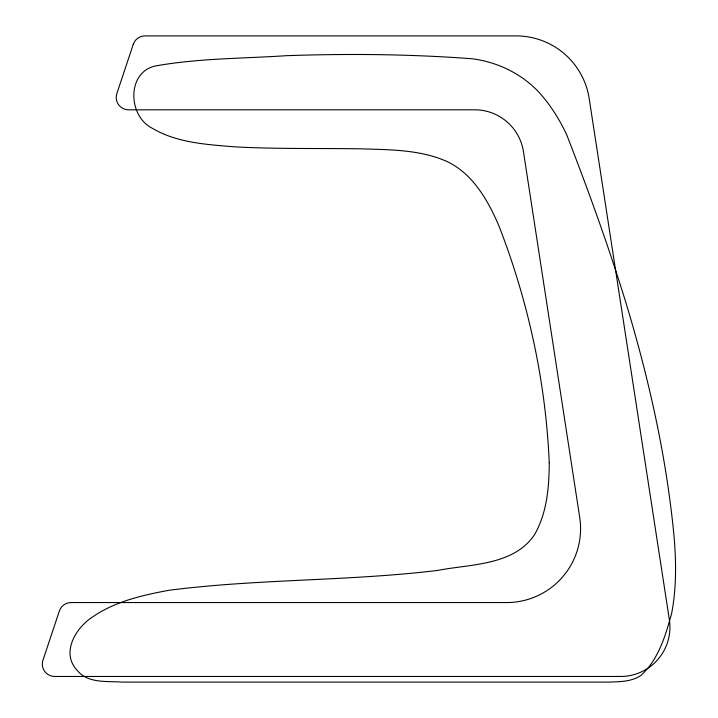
<?xml version="1.0" encoding="UTF-8"?>
<svg xmlns="http://www.w3.org/2000/svg" width="718" height="718" viewBox="0 0 718 718"><rect width="100%" height="100%" fill="white"/><g stroke="black" fill="none" stroke-linecap="round" stroke-linejoin="round"><path stroke-width="1.08" d="M549.234 462.661C549.135 487.271 546.999 513.011 534.47 534.775C513.514 565.802 470.344 563.998 437.54 570.442C348.302 581.239 257.995 578.816 168.883 590.295C142.335 595.24 115.033 601.397 92.487 617.022C75.722 627.864 60.599 652.895 77.23 670.379C87.749 683.662 107.233 680.987 122.275 682.1L608.523 682.1C619.517 681.705 631.58 681.903 641.003 675.351C658.532 659.627 665.739 635.152 671.707 613.091C679.39 572.542 674.121 531.096 668.602 490.627C659.627 427.632 644.863 365.606 626.518 304.71C608.918 247.216 588.446 190.665 566.655 134.634C559.277 119.098 550.141 104.37 538.428 91.707C521.026 73.415 497.269 62.026 472.318 58.786C410.49 54.101 348.409 53.545 286.455 55.681C242.872 58.562 198.626 58.239 155.573 65.948C126.655 72.015 127.921 115.517 151.597 127.876C176.502 142.873 206.47 144.506 234.723 146.84C276.206 149.102 317.769 148.222 359.287 148.788C388.923 149.766 419.868 149.308 447.458 161.703C473.135 174.223 487.854 200.286 498.777 225.488C528.179 301.013 545.77 381.653 549.234 462.661M133.27 44.328L116.846 93.6A12.323 12.323 0 0 0 128.54 109.809L474.733 109.809A49.273 49.273 0 0 1 523.44 151.597L579.713 517.4A73.909 73.909 0 0 1 506.666 602.555L71.046 602.555A12.323 12.323 0 0 0 59.361 610.973L42.936 660.255A12.323 12.323 0 0 0 54.622 676.464L620.666 676.464A49.273 49.273 0 0 0 669.364 619.697L589.191 98.572A73.909 73.909 0 0 0 516.143 35.9L144.964 35.9A12.323 12.323 0 0 0 133.27 44.328"/></g></svg>
